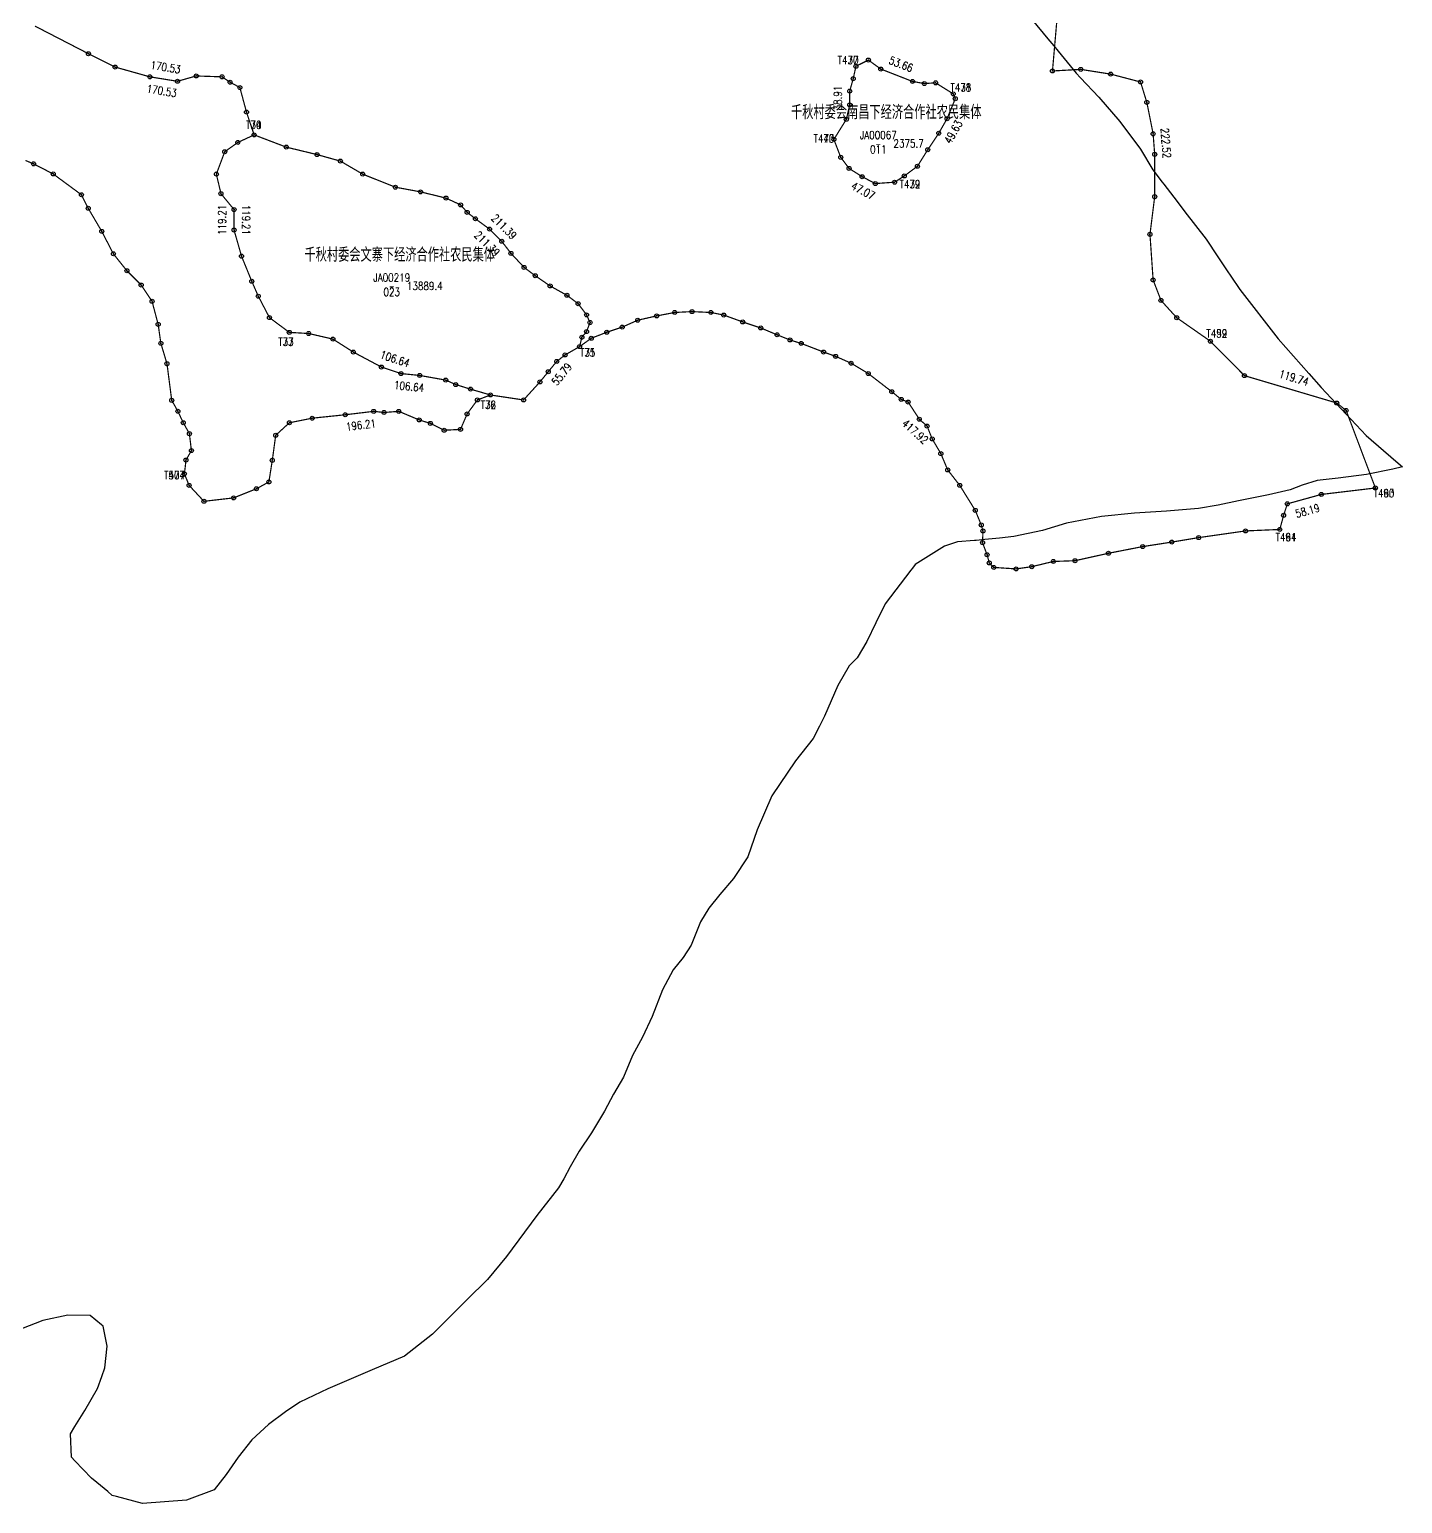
# Model space of a CAD drawing. Extents: x 213960 to 217464, y 137640 to 141047.
# Drawn here: x 216778 to 217464, y 138014 to 138751 of the extents above; entities that cross this region are included whole.
import ezdxf
from ezdxf.enums import TextEntityAlignment as Align

# ---------------------------------------------------------------- set-up
doc = ezdxf.new("R2010")
doc.units = 0
doc.header["$LTSCALE"] = 2
doc.header["$PDSIZE"] = 0.2
doc.layers.get('0').update_dxf_attribs({"linetype": 'CONTINUOUS'})
for name, color, linetype in [('DJZQ', 7, 'CONTINUOUS'), ('GD', 7, 'CONTINUOUS'), ('JZD', 1, 'CONTINUOUS'), ('JZP', 1, 'CONTINUOUS')]:
    doc.layers.add(name, color=color, linetype=linetype)
doc.styles.add('HZ', font='rs.shx', dxfattribs={"width": 0.8, "bigfont": 'hztxt.shx'})

# ---------------------------------------------------------------- blocks, each defined once
blk = doc.blocks.new('GC0000')
at = {"linetype": 'Continuous'}
blk.add_point((0, 0), dxfattribs=at)

msp = doc.modelspace()

# ---------------------------------------------------------------- linework, layer by layer
at = {"layer": 'DJZQ', "linetype": 'Continuous', "flags": 128}
msp.add_lwpolyline([(217278.64, 138755.88), (217286.47, 138746.49), (217289.47, 138742.89), (217291.69, 138740.26), (217300.66, 138729.2), (217302.88, 138726.85), (217312.04, 138717.21), (217322.44, 138705.17), (217332.86, 138691.23), (217338.97, 138681.01), (217343.7, 138674.8), (217344.49, 138673.76), (217351.15, 138665.04), (217355.07, 138659.95), (217365.59, 138646.31), (217371.56, 138637.44), (217376.22, 138630.53), (217378.04, 138627.81), (217382.51, 138621.18), (217401.57, 138596.45), (217417.01, 138579.12), (217423.16, 138572.23), (217445.62, 138548.11), (217460.41, 138535.43), (217463.78, 138532.55), (217458.93, 138531.38), (217445.76, 138528.68), (217431.62, 138526.94), (217421.13, 138525.63), (217413.63, 138523.37), (217407.63, 138521.12), (217396.81, 138518.56), (217381.83, 138515.57), (217371.64, 138513.34), (217361.78, 138511.79), (217345.82, 138510.33), (217329.87, 138509.4), (217313.34, 138507.65), (217295.85, 138504.3), (217283.8, 138500.64), (217269.61, 138497.68), (217262.3, 138496.92), (217255.02, 138496.17), (217250.79, 138495.73), (217249.92, 138495.67), (217241.39, 138495.03), (217234.83, 138492.82), (217230.9, 138490.37), (217220.25, 138483.73), (217218.86, 138481.91), (217218.07, 138480.87), (217205.26, 138464.05), (217200.62, 138454.64), (217196.01, 138445.27), (217191.19, 138437.1), (217187.25, 138433.11), (217181.55, 138423.25), (217174.97, 138408.01), (217172.36, 138402.88), (217169.27, 138396.8), (217160.51, 138385.54), (217148.65, 138368.15), (217141.26, 138351.06), (217136.59, 138337.62), (217129.52, 138326.86), (217122.59, 138318.78), (217117.09, 138311.93), (217112.94, 138305.23), (217110.58, 138299.28), (217108.24, 138293.53), (217104.26, 138287.32), (217099.24, 138281.12), (217093.93, 138271.21), (217088.79, 138257.86), (217083.93, 138247.5), (217079.02, 138238.39), (217074.41, 138227.48), (217069.43, 138219.05), (217064.92, 138210.54), (217058.48, 138199.73), (217052.35, 138190.56), (217047.84, 138182.7), (217044.62, 138176.81), (217041.94, 138172.18), (217031.13, 138158.38), (217016.01, 138137.99), (217006.54, 138126.43), (216996.23, 138116.33), (216989.57, 138109.67), (216978.95, 138099.05), (216965.07, 138088.05), (216948.83, 138081.35), (216926.79, 138071.79), (216912.79, 138065.09), (216908.15, 138062.05), (216905.8, 138060.5), (216905.62, 138060.37), (216897.02, 138053.96), (216888.7, 138046.23), (216881.92, 138037.68), (216875.88, 138028.99), (216870, 138021.34), (216856.03, 138016.09), (216834.17, 138014.49), (216821.12, 138017.96), (216818.98, 138018.53), (216816.72, 138020.41), (216811.26, 138024.93), (216808.63, 138027.11), (216800.37, 138035.75), (216798.57, 138037.63), (216798.05, 138049.37), (216800.29, 138052.95), (216805.36, 138061.05), (216811.63, 138071.99), (216813.77, 138077.9), (216815.37, 138082.32), (216816.4, 138093.14), (216814.44, 138103.06), (216813.61, 138103.75), (216807.88, 138108.49), (216796.77, 138108.67), (216784.32, 138106), (216773.67, 138101.7)], dxfattribs=at)
at = {"layer": 'GD', "linetype": 'Continuous'}
for centre in [(216807.07, 138738.99), (216820.43, 138732.31), (217196.85, 138735.8), (217203.05, 138731.32), (217288.85, 138730.35), (217302.99, 138731.14), (216837.8, 138727.42), (216851.6, 138725.19), (216860.95, 138727.86), (216873.87, 138727.42), (216877.88, 138724.75), (217189.26, 138726.49), (217218.91, 138725.11), (217224.78, 138724.07), (217230.47, 138724.42), (217317.93, 138728.78), (217332.86, 138724.85), (216882.77, 138722.08), (217187.54, 138720.28), (217240.29, 138716.49), (216886.08, 138709.78), (217187.54, 138713.39), (217336, 138714.64), (217185.81, 138706.14), (217236.15, 138706.49), (216881.73, 138694.62), (217232.02, 138699.25), (217339.15, 138698.94), (216875.2, 138689.97), (216905.96, 138692.29), (216921.34, 138688.57), (217183.05, 138687.18), (217226.5, 138690.97), (217339.93, 138688.73), (216779.67, 138683.95), (216789.51, 138678.87), (216871.01, 138678.79), (216932.99, 138685.31), (216944.17, 138678.79), (217187.19, 138681.66), (217221.33, 138682.7), (216960.48, 138672.27), (217193.74, 138677.53), (217200.29, 138674.08), (217209.95, 138674.77), (216803.6, 138668.49), (216873.34, 138669.01), (216973.06, 138669.94), (216985.75, 138666.84), (217339.93, 138667.52), (216806.99, 138661.71), (216879.86, 138661.09), (216993.1, 138663.42), (216996.36, 138659.7), (217000.49, 138656.48), (216813.77, 138650.18), (216879.86, 138650.85), (217007.54, 138651.31), (217013.6, 138645.26), (217337.57, 138648.68), (216819.54, 138638.99), (216883.59, 138637.81), (217018.26, 138639.21), (216826.33, 138630.51), (217024.79, 138632.22), (217030.38, 138628.03), (216833.45, 138623.39), (216888.72, 138625.24), (217037.83, 138622.91), (217339.15, 138625.9), (216838.88, 138615.25), (216891.98, 138617.79), (217046.22, 138618.25), (217051.81, 138614.06), (217343.08, 138615.69), (216897.57, 138607.08), (217056.01, 138608.47), (217057.74, 138604.66), (217081.59, 138605.8), (217091.05, 138607.95), (217100.08, 138609.67), (217108.68, 138610.1), (217118.13, 138609.67), (217124.58, 138608.38), (217134.04, 138604.94), (217350.93, 138607.05), (216841.94, 138603.73), (216917.14, 138599.16), (217053.68, 138597.3), (217056.01, 138600.09), (217066.11, 138599.78), (217073.85, 138602.36), (217143.07, 138601.93), (217151.24, 138598.5), (216843.29, 138594.23), (216929.26, 138596.37), (217058.37, 138596.78), (217157.69, 138595.92), (217163.28, 138594.2), (217174.45, 138589.9), (216846.35, 138584.06), (216939.51, 138589.85), (217041.1, 138585.19), (217045.29, 138588.45), (217180.47, 138587.75), (217188.21, 138584.32), (216953.49, 138582.4), (216963.28, 138579.14), (216972.6, 138578.21), (216985.64, 138575.88), (217036.9, 138580.07), (217196.81, 138579.16), (217384.78, 138578.1), (216990.66, 138573.63), (216998.06, 138571.35), (217032.71, 138574.95), (217208.56, 138570.08), (216848.72, 138565.75), (217001.47, 138565.95), (217024.54, 138565.95), (217213.29, 138566.21), (217216.73, 138564.92), (217430.9, 138564.43), (217435.6, 138560.71), (216851.78, 138560.32), (216854.49, 138554.56), (216907.52, 138554.56), (216918.91, 138556.84), (216935.42, 138558.55), (216949.66, 138560.26), (216954.78, 138559.69), (216962.18, 138560.26), (216972.39, 138555.96), (216977.98, 138554.24), (216996.33, 138558.95), (217222.31, 138556.33), (216857.54, 138549.13), (216900.68, 138548.31), (216984.86, 138550.81), (216993.03, 138551.24), (217226.18, 138552.89), (217228.76, 138546.45), (216858.56, 138540.66), (217233.06, 138539.14), (216855.85, 138535.91), (216898.98, 138535.79), (217236.5, 138530.98), (216897.27, 138524.97), (216857.41, 138523.27), (216879.62, 138517.01), (216891, 138521.56), (217242.52, 138523.25), (217423.18, 138518.74), (216864.81, 138515.3), (217250.26, 138510.79), (217406.21, 138514.04), (217253.27, 138503.48), (217404.37, 138508.32), (217253.89, 138494.64), (217254.13, 138500.48), (217348.47, 138494.92), (217361.87, 138497.15), (217385.32, 138500.5), (217256.17, 138488.59), (217316.84, 138489.34), (217333.96, 138492.68), (217257.29, 138484.5), (217259.52, 138482.27), (217270.69, 138481.53), (217278.5, 138482.64), (217289.3, 138485.25), (217300.09, 138485.62)]:
    msp.add_circle(centre, 1, dxfattribs=at)
at = {"layer": 'JZD', "color": 7, "const_width": 0.6}
for points in [[(217291.86, 138764.93), (217288.85, 138730.35), (217302.99, 138731.14), (217317.93, 138728.78), (217332.86, 138724.85), (217336, 138714.64), (217339.15, 138698.94), (217339.93, 138688.73), (217339.93, 138667.52), (217337.57, 138648.68), (217339.15, 138625.9), (217343.08, 138615.69), (217350.93, 138607.05), (217367.75, 138595.32), (217384.78, 138578.1), (217430.9, 138564.43), (217435.6, 138560.71), (217450.22, 138521.96), (217423.18, 138518.74), (217406.21, 138514.04), (217404.37, 138508.32), (217402.44, 138501.24), (217385.32, 138500.5), (217361.87, 138497.15), (217348.47, 138494.92), (217333.96, 138492.68), (217316.84, 138489.34), (217300.09, 138485.62), (217289.3, 138485.25), (217278.5, 138482.64), (217270.69, 138481.53), (217259.52, 138482.27), (217257.29, 138484.5), (217256.17, 138488.59), (217253.89, 138494.64), (217254.13, 138500.48), (217253.27, 138503.48), (217250.26, 138510.79), (217242.52, 138523.25), (217236.5, 138530.98), (217233.06, 138539.14), (217228.76, 138546.45), (217226.18, 138552.89), (217222.31, 138556.33), (217216.73, 138564.92), (217213.29, 138566.21), (217208.56, 138570.08), (217196.81, 138579.16), (217188.21, 138584.32), (217180.47, 138587.75), (217174.45, 138589.9), (217163.28, 138594.2), (217157.69, 138595.92), (217151.24, 138598.5), (217143.07, 138601.93), (217134.04, 138604.94), (217124.58, 138608.38), (217118.13, 138609.67), (217108.68, 138610.1), (217100.08, 138609.67), (217091.05, 138607.95), (217081.59, 138605.8), (217073.85, 138602.36), (217066.11, 138599.78), (217058.37, 138596.78), (217052.55, 138592.62), (217053.68, 138597.3), (217056.01, 138600.09), (217057.74, 138604.66), (217056.01, 138608.47), (217051.81, 138614.06), (217046.22, 138618.25), (217037.83, 138622.91), (217030.38, 138628.03), (217024.79, 138632.22), (217018.26, 138639.21), (217013.6, 138645.26), (217007.54, 138651.31), (217000.49, 138656.48), (216996.36, 138659.7), (216993.1, 138663.42), (216985.75, 138666.84), (216973.06, 138669.94), (216960.48, 138672.27), (216944.17, 138678.79), (216932.99, 138685.31), (216921.34, 138688.57), (216905.96, 138692.29), (216889.9, 138698.41), (216886.08, 138709.78), (216882.77, 138722.08), (216877.88, 138724.75), (216873.87, 138727.42), (216860.95, 138727.86), (216851.6, 138725.19), (216837.8, 138727.42), (216820.43, 138732.31), (216807.07, 138738.99), (216780.36, 138752.78)], [(216780.36, 138752.78), (216807.07, 138738.99), (216820.43, 138732.31), (216837.8, 138727.42), (216851.6, 138725.19), (216860.95, 138727.86), (216873.87, 138727.42), (216877.88, 138724.75), (216882.77, 138722.08), (216886.08, 138709.78), (216889.9, 138698.41), (216881.73, 138694.62), (216875.2, 138689.97), (216871.01, 138678.79), (216873.34, 138669.01), (216879.86, 138661.09), (216879.86, 138650.85), (216883.59, 138637.81), (216888.72, 138625.24), (216891.98, 138617.79), (216897.57, 138607.08), (216907.48, 138599.72), (216917.14, 138599.16), (216929.26, 138596.37), (216939.51, 138589.85), (216953.49, 138582.4), (216963.28, 138579.14), (216972.6, 138578.21), (216985.64, 138575.88), (216990.66, 138573.63), (216998.06, 138571.35), (217008.01, 138568.43), (217001.47, 138565.95), (216996.33, 138558.95), (216993.03, 138551.24), (216984.86, 138550.81), (216977.98, 138554.24), (216972.39, 138555.96), (216962.18, 138560.26), (216954.78, 138559.69), (216949.66, 138560.26), (216935.42, 138558.55), (216918.91, 138556.84), (216907.52, 138554.56), (216900.68, 138548.31), (216898.98, 138535.79), (216897.27, 138524.97), (216891, 138521.56), (216879.62, 138517.01), (216864.81, 138515.3), (216857.41, 138523.27), (216855.07, 138529.01), (216855.85, 138535.91), (216858.56, 138540.66), (216857.54, 138549.13), (216854.49, 138554.56), (216851.78, 138560.32), (216848.72, 138565.75), (216846.35, 138584.06), (216843.29, 138594.23), (216841.94, 138603.73), (216838.88, 138615.25), (216833.45, 138623.39), (216826.33, 138630.51), (216819.54, 138638.99), (216813.77, 138650.18), (216806.99, 138661.71), (216803.6, 138668.49), (216789.51, 138678.87), (216779.67, 138683.95), (216775.6, 138685.65)]]:
    msp.add_lwpolyline(points, dxfattribs=at)
msp.add_lwpolyline([(217190.64, 138732.7), (217196.85, 138735.8), (217203.05, 138731.32), (217218.91, 138725.11), (217224.78, 138724.07), (217230.47, 138724.42), (217239.26, 138718.9), (217240.29, 138716.49), (217236.15, 138706.49), (217232.02, 138699.25), (217226.5, 138690.97), (217221.33, 138682.7), (217214.78, 138677.87), (217209.95, 138674.77), (217200.29, 138674.08), (217193.74, 138677.53), (217187.19, 138681.66), (217183.05, 138687.18), (217179.61, 138696.15), (217185.81, 138706.14), (217187.54, 138713.39), (217187.54, 138720.28), (217189.26, 138726.49)], close=True, dxfattribs=at)
at = {"layer": 'JZD', "color": 0, "const_width": 0.6}
msp.add_lwpolyline([(216889.9, 138698.41), (216905.96, 138692.29), (216921.34, 138688.57), (216932.99, 138685.31), (216944.17, 138678.79), (216960.48, 138672.27), (216973.06, 138669.94), (216985.75, 138666.84), (216993.1, 138663.42), (216996.36, 138659.7), (217000.49, 138656.48), (217007.54, 138651.31), (217013.6, 138645.26), (217018.26, 138639.21), (217024.79, 138632.22), (217030.38, 138628.03), (217037.83, 138622.91), (217046.22, 138618.25), (217051.81, 138614.06), (217056.01, 138608.47), (217057.74, 138604.66), (217056.01, 138600.09), (217053.68, 138597.3), (217052.55, 138592.62), (217045.29, 138588.45), (217041.1, 138585.19), (217036.9, 138580.07), (217032.71, 138574.95), (217024.54, 138565.95), (217008.01, 138568.43), (216998.06, 138571.35), (216990.66, 138573.63), (216985.64, 138575.88), (216972.6, 138578.21), (216963.28, 138579.14), (216953.49, 138582.4), (216939.51, 138589.85), (216929.26, 138596.37), (216917.14, 138599.16), (216907.48, 138599.72), (216897.57, 138607.08), (216891.98, 138617.79), (216888.72, 138625.24), (216883.59, 138637.81), (216879.86, 138650.85), (216879.86, 138661.09), (216873.34, 138669.01), (216871.01, 138678.79), (216875.2, 138689.97), (216881.73, 138694.62)], close=True, dxfattribs=at)
at = {"layer": 'JZP', "linetype": 'Continuous'}
for centre in [(217190.64, 138732.7), (217239.26, 138718.9), (216889.9, 138698.41), (217179.61, 138696.15), (217214.78, 138677.87), (216907.48, 138599.72), (217052.55, 138592.62), (217367.75, 138595.32), (217008.01, 138568.43), (216855.07, 138529.01), (217450.22, 138521.96), (217402.44, 138501.24)]:
    msp.add_circle(centre, 1, dxfattribs=at)

# ---------------------------------------------------------------- block references
at = {"layer": 'JZD', "linetype": 'Continuous'}
for p in [(216807.07, 138738.99), (216807.07, 138738.99), (216820.43, 138732.31), (216820.43, 138732.31), (217190.64, 138732.7), (217196.85, 138735.8), (217203.05, 138731.32), (217302.99, 138731.14), (216837.8, 138727.42), (216837.8, 138727.42), (216851.6, 138725.19), (216851.6, 138725.19), (216860.95, 138727.86), (216860.95, 138727.86), (216873.87, 138727.42), (216873.87, 138727.42), (216877.88, 138724.75), (216877.88, 138724.75), (217189.26, 138726.49), (217218.91, 138725.11), (217224.78, 138724.07), (217230.47, 138724.42), (217288.85, 138730.35), (217317.93, 138728.78), (217332.86, 138724.85), (216882.77, 138722.08), (216882.77, 138722.08), (217187.54, 138720.28), (217239.26, 138718.9), (217240.29, 138716.49), (216886.08, 138709.78), (216886.08, 138709.78), (217187.54, 138713.39), (217336, 138714.64), (217185.81, 138706.14), (217236.15, 138706.49), (216881.73, 138694.62), (216881.73, 138694.62), (216889.9, 138698.41), (216889.9, 138698.41), (216889.9, 138698.41), (217179.61, 138696.15), (217232.02, 138699.25), (217339.15, 138698.94), (216875.2, 138689.97), (216875.2, 138689.97), (216905.96, 138692.29), (216905.96, 138692.29), (216921.34, 138688.57), (216921.34, 138688.57), (217183.05, 138687.18), (217226.5, 138690.97), (217339.93, 138688.73), (216779.67, 138683.95), (216932.99, 138685.31), (216932.99, 138685.31), (217187.19, 138681.66), (217221.33, 138682.7), (216789.51, 138678.87), (216871.01, 138678.79), (216871.01, 138678.79), (216944.17, 138678.79), (216944.17, 138678.79), (216960.48, 138672.27), (216960.48, 138672.27), (217193.74, 138677.53), (217200.29, 138674.08), (217209.95, 138674.77), (217214.78, 138677.87), (216803.6, 138668.49), (216873.34, 138669.01), (216873.34, 138669.01), (216973.06, 138669.94), (216973.06, 138669.94), (216985.75, 138666.84), (216985.75, 138666.84), (217339.93, 138667.52), (216806.99, 138661.71), (216879.86, 138661.09), (216879.86, 138661.09), (216993.1, 138663.42), (216993.1, 138663.42), (216996.36, 138659.7), (216996.36, 138659.7), (216813.77, 138650.18), (216879.86, 138650.85), (216879.86, 138650.85), (217000.49, 138656.48), (217000.49, 138656.48), (217007.54, 138651.31), (217007.54, 138651.31), (217013.6, 138645.26), (217013.6, 138645.26), (217337.57, 138648.68), (216819.54, 138638.99), (216883.59, 138637.81), (216883.59, 138637.81), (217018.26, 138639.21), (217018.26, 138639.21), (216826.33, 138630.51), (217024.79, 138632.22), (217024.79, 138632.22), (217030.38, 138628.03), (217030.38, 138628.03), (216833.45, 138623.39), (216888.72, 138625.24), (216888.72, 138625.24), (217037.83, 138622.91), (217037.83, 138622.91), (217339.15, 138625.9), (216838.88, 138615.25), (216891.98, 138617.79), (216891.98, 138617.79), (217046.22, 138618.25), (217046.22, 138618.25), (217051.81, 138614.06), (217051.81, 138614.06), (217343.08, 138615.69), (216897.57, 138607.08), (216897.57, 138607.08), (217056.01, 138608.47), (217056.01, 138608.47), (217081.59, 138605.8), (217091.05, 138607.95), (217100.08, 138609.67), (217108.68, 138610.1), (217118.13, 138609.67), (217124.58, 138608.38), (217350.93, 138607.05), (216841.94, 138603.73), (216907.48, 138599.72), (216907.48, 138599.72), (216917.14, 138599.16), (216917.14, 138599.16), (217056.01, 138600.09), (217056.01, 138600.09), (217057.74, 138604.66), (217057.74, 138604.66), (217066.11, 138599.78), (217073.85, 138602.36), (217134.04, 138604.94), (217143.07, 138601.93), (217151.24, 138598.5), (216843.29, 138594.23), (216929.26, 138596.37), (216929.26, 138596.37), (217052.55, 138592.62), (217052.55, 138592.62), (217053.68, 138597.3), (217053.68, 138597.3), (217058.37, 138596.78), (217157.69, 138595.92), (217163.28, 138594.2), (217367.75, 138595.32), (216846.35, 138584.06), (216939.51, 138589.85), (216939.51, 138589.85), (217041.1, 138585.19), (217045.29, 138588.45), (217174.45, 138589.9), (217180.47, 138587.75), (217188.21, 138584.32), (216953.49, 138582.4), (216953.49, 138582.4), (216963.28, 138579.14), (216963.28, 138579.14), (216972.6, 138578.21), (216972.6, 138578.21), (217036.9, 138580.07), (217196.81, 138579.16), (217384.78, 138578.1), (216985.64, 138575.88), (216985.64, 138575.88), (216990.66, 138573.63), (216990.66, 138573.63), (216998.06, 138571.35), (216998.06, 138571.35), (217032.71, 138574.95), (217208.56, 138570.08), (216848.72, 138565.75), (217001.47, 138565.95), (217008.01, 138568.43), (217008.01, 138568.43), (217024.54, 138565.95), (217213.29, 138566.21), (217216.73, 138564.92), (217430.9, 138564.43), (216851.78, 138560.32), (216854.49, 138554.56), (216907.52, 138554.56), (216918.91, 138556.84), (216935.42, 138558.55), (216949.66, 138560.26), (216954.78, 138559.69), (216962.18, 138560.26), (216972.39, 138555.96), (216977.98, 138554.24), (216996.33, 138558.95), (217222.31, 138556.33), (217435.6, 138560.71), (216857.54, 138549.13), (216900.68, 138548.31), (216984.86, 138550.81), (216993.03, 138551.24), (217226.18, 138552.89), (216858.56, 138540.66), (217228.76, 138546.45), (216855.85, 138535.91), (216898.98, 138535.79), (217233.06, 138539.14), (216855.07, 138529.01), (216897.27, 138524.97), (217236.5, 138530.98), (216857.41, 138523.27), (216891, 138521.56), (217242.52, 138523.25), (217423.18, 138518.74), (217450.22, 138521.96), (216864.81, 138515.3), (216879.62, 138517.01), (217250.26, 138510.79), (217406.21, 138514.04), (217253.27, 138503.48), (217404.37, 138508.32), (217254.13, 138500.48), (217361.87, 138497.15), (217385.32, 138500.5), (217402.44, 138501.24), (217253.89, 138494.64), (217256.17, 138488.59), (217316.84, 138489.34), (217333.96, 138492.68), (217348.47, 138494.92), (217257.29, 138484.5), (217259.52, 138482.27), (217270.69, 138481.53), (217278.5, 138482.64), (217289.3, 138485.25), (217300.09, 138485.62)]:
    msp.add_blockref('GC0000', p, dxfattribs=at)

# ---------------------------------------------------------------- texts
at = {"layer": 'JZD', "color": 1, "linetype": 'Continuous', "style": 'HZ', "width": 0.8}
for s, rotation, p in [('170.53', 350.84382, (216845.66, 138732.23)), ('53.66', 338.62901, (217213.17, 138733.8)), ('170.53', 350.84382, (216843.75, 138720.38)), ('38.91', 90, (217181.54, 138716.83)), ('49.63', 60.25452, (217239.3, 138699.89)), ('222.52', 274.40109, (217345.52, 138694.29)), ('47.07', 332.24196, (217194.22, 138670.49)), ('119.21', 90, (216873.86, 138655.97)), ('119.21', 270, (216885.86, 138655.97)), ('211.39', 315.01993, (217014.81, 138652.53)), ('211.39', 315.01993, (217006.33, 138644.04)), ('106.64', 341.57677, (216960.28, 138586.46)), ('55.79', 50.69124, (217043.64, 138578.83)), ('119.74', 343.4911, (217409.54, 138577.02)), ('106.64', 354.29323, (216967.34, 138572.7)), ('196.21', 6.83798, (216943.25, 138553.44)), ('417.92', 318.38711, (217220.26, 138550.12)), ('58.19', 15.47895, (217416.29, 138510.61))]:
    msp.add_text(s, height=4, rotation=rotation, dxfattribs=at).set_placement(p, align=Align.MIDDLE)
at = {"layer": 'JZD', "linetype": 'Continuous', "style": 'HZ', "width": 0.8}
for s, height, p in [('千秋村委会南昌下经济合作社农民集体', 7, (217205.8, 138704.15)), ('JA00067', 4, (217201.8, 138695.15)), ('千秋村委会文寨下经济合作社农民集体', 7, (216962.66, 138632.9)), ('JA00219', 4, (216958.66, 138623.9))]:
    msp.add_text(s, height=height, dxfattribs=at).set_placement(p, align=Align.BOTTOM_CENTER)
for s, p in [('2375.7', (217209.4, 138694.15)), ('13889.4', (216966.26, 138622.9))]:
    msp.add_text(s, height=4, dxfattribs=at).set_placement(p, align=Align.MIDDLE_LEFT)
for s, p in [('011', (217201.8, 138693.15)), ('023', (216958.66, 138621.9))]:
    msp.add_text(s, height=4, dxfattribs=at).set_placement(p, align=Align.TOP_CENTER)
msp.add_text('—', height=4, dxfattribs=at).set_placement((217201.8, 138694.15), align=Align.MIDDLE)
at = {"layer": 'JZD', "color": 1, "linetype": 'Continuous', "style": 'HZ', "width": 0.8}
msp.add_text('—', height=4, dxfattribs=at).set_placement((216958.66, 138622.9), align=Align.MIDDLE)
at = {"layer": 'JZP', "color": 1, "linetype": 'Continuous', "style": 'HZ', "width": 0.8}
for s, p in [('T437', (217186.7, 138735.77)), ('T470', (217186.7, 138735.77)), ('T438', (217243.06, 138722.15)), ('T471', (217243.06, 138722.15)), ('T34', (216889.73, 138703.4)), ('T70', (216889.73, 138703.4)), ('T440', (217174.63, 138696.62)), ('T473', (217174.63, 138696.62)), ('T439', (217217.61, 138673.75)), ('T472', (217217.61, 138673.75)), ('T459', (217370.97, 138599.15)), ('T492', (217370.97, 138599.15)), ('T37', (216905.78, 138595.02)), ('T73', (216905.78, 138595.02)), ('T35', (217056.56, 138589.62)), ('T71', (217056.56, 138589.62)), ('T36', (217006.93, 138563.54)), ('T72', (217006.93, 138563.54)), ('T474', (216850.12, 138528.33)), ('T507', (216850.12, 138528.33)), ('T460', (217454.5, 138519.37)), ('T493', (217454.5, 138519.37)), ('T461', (217405.56, 138497.33)), ('T494', (217405.56, 138497.33))]:
    msp.add_text(s, height=4, dxfattribs=at).set_placement(p, align=Align.MIDDLE)

doc.saveas('drawing.dxf')
